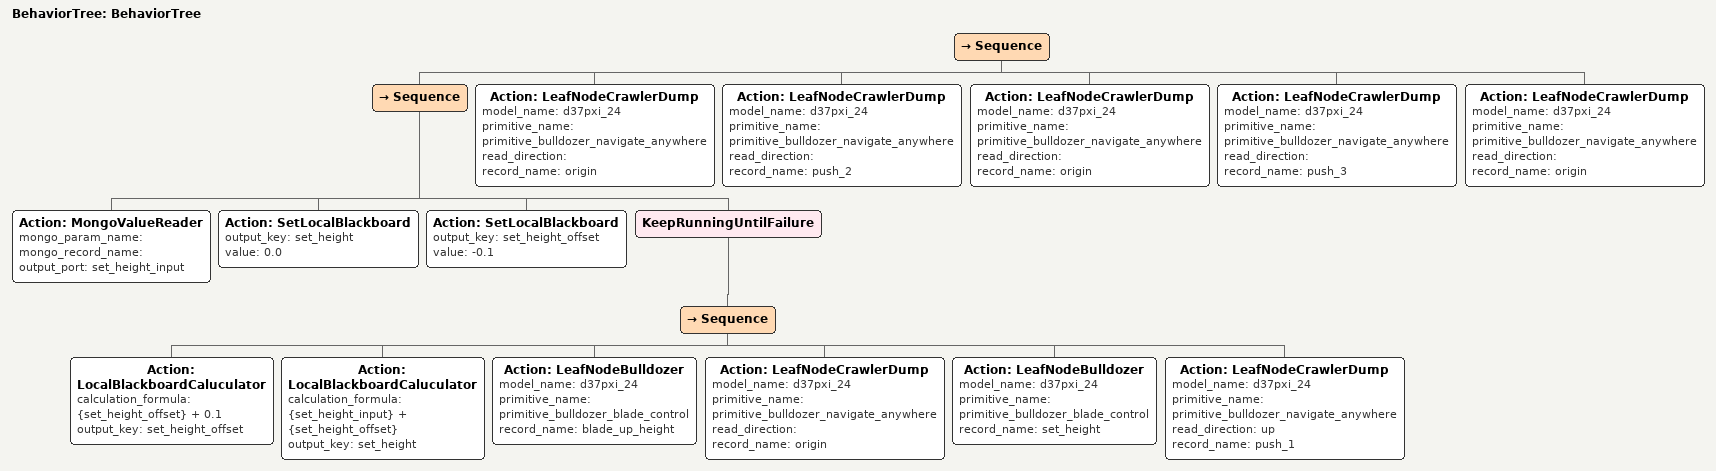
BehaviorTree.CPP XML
<?xml version="1.0"?>
<root main_tree_to_execute="BehaviorTree">
    <BehaviorTree ID="BehaviorTree">
        <Sequence>
            <Sequence>
                <Action ID="MongoValueReader" mongo_param_name="" mongo_record_name="" output_port="set_height_input"/>
                <Action ID="SetLocalBlackboard" output_key="set_height" value="0.0"/>
                <Action ID="SetLocalBlackboard" output_key="set_height_offset" value="-0.1"/>
                <KeepRunningUntilFailure>
                    <Sequence>
                        <Action ID="LocalBlackboardCaluculator" calculation_formula="{set_height_offset} + 0.1" output_key="set_height_offset"/>
                        <Action ID="LocalBlackboardCaluculator" calculation_formula="{set_height_input} + {set_height_offset}" output_key="set_height"/>
                        <Action ID="LeafNodeBulldozer" model_name="d37pxi_24" primitive_name="primitive_bulldozer_blade_control" record_name="blade_up_height"/>
                        <Action ID="LeafNodeCrawlerDump" model_name="d37pxi_24" primitive_name="primitive_bulldozer_navigate_anywhere" read_direction="" record_name="origin"/>
                        <Action ID="LeafNodeBulldozer" model_name="d37pxi_24" primitive_name="primitive_bulldozer_blade_control" record_name="set_height"/>
                        <Action ID="LeafNodeCrawlerDump" model_name="d37pxi_24" primitive_name="primitive_bulldozer_navigate_anywhere" read_direction="up" record_name="push_1"/>
                    </Sequence>
                </KeepRunningUntilFailure>
            </Sequence>
            <Action ID="LeafNodeCrawlerDump" model_name="d37pxi_24" primitive_name="primitive_bulldozer_navigate_anywhere" read_direction="" record_name="origin"/>
            <Action ID="LeafNodeCrawlerDump" model_name="d37pxi_24" primitive_name="primitive_bulldozer_navigate_anywhere" read_direction="" record_name="push_2"/>
            <Action ID="LeafNodeCrawlerDump" model_name="d37pxi_24" primitive_name="primitive_bulldozer_navigate_anywhere" read_direction="" record_name="origin"/>
            <Action ID="LeafNodeCrawlerDump" model_name="d37pxi_24" primitive_name="primitive_bulldozer_navigate_anywhere" read_direction="" record_name="push_3"/>
            <Action ID="LeafNodeCrawlerDump" model_name="d37pxi_24" primitive_name="primitive_bulldozer_navigate_anywhere" read_direction="" record_name="origin"/>
        </Sequence>
    </BehaviorTree>
</root>
